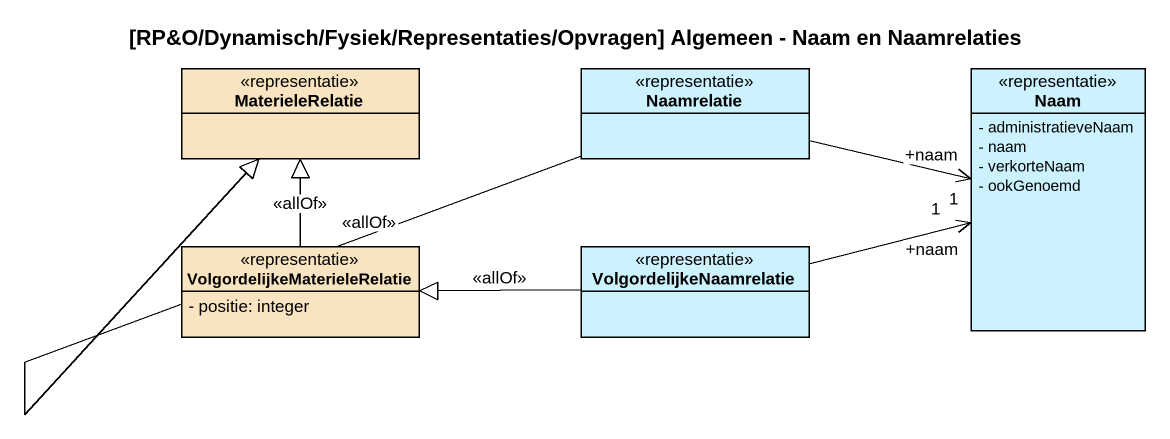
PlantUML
@startuml
title [RP&O/Dynamisch/Fysiek/Representaties/Opvragen] Algemeen - Naam en Naamrelaties
hide circle
hide empty members
skinparam classAttributeIconSize 0
class MaterieleRelatie <<representatie>> #F8E4C0
class Naamrelatie <<representatie>> #CCF2FE
class Naam <<representatie>> #CCF2FE {
  - administratieveNaam
  - naam
  - verkorteNaam
  - ookGenoemd
}
class "VolgordelijkeMaterieleRelatie" as VolgordelijkeMaterieleRelati <<representatie>> #F8E4C0 {
  - positie: integer
}
class VolgordelijkeNaamrelatie <<representatie>> #CCF2FE
Naamrelatie -left-|> MaterieleRelatie : <<allOf>>
Naamrelatie -right-> "+naam\n1" Naam
VolgordelijkeMaterieleRelati -up-|> MaterieleRelatie : <<allOf>>
VolgordelijkeNaamrelatie -right-> "+naam\n1" Naam
VolgordelijkeNaamrelatie -left-|> VolgordelijkeMaterieleRelati : <<allOf>>
@enduml
